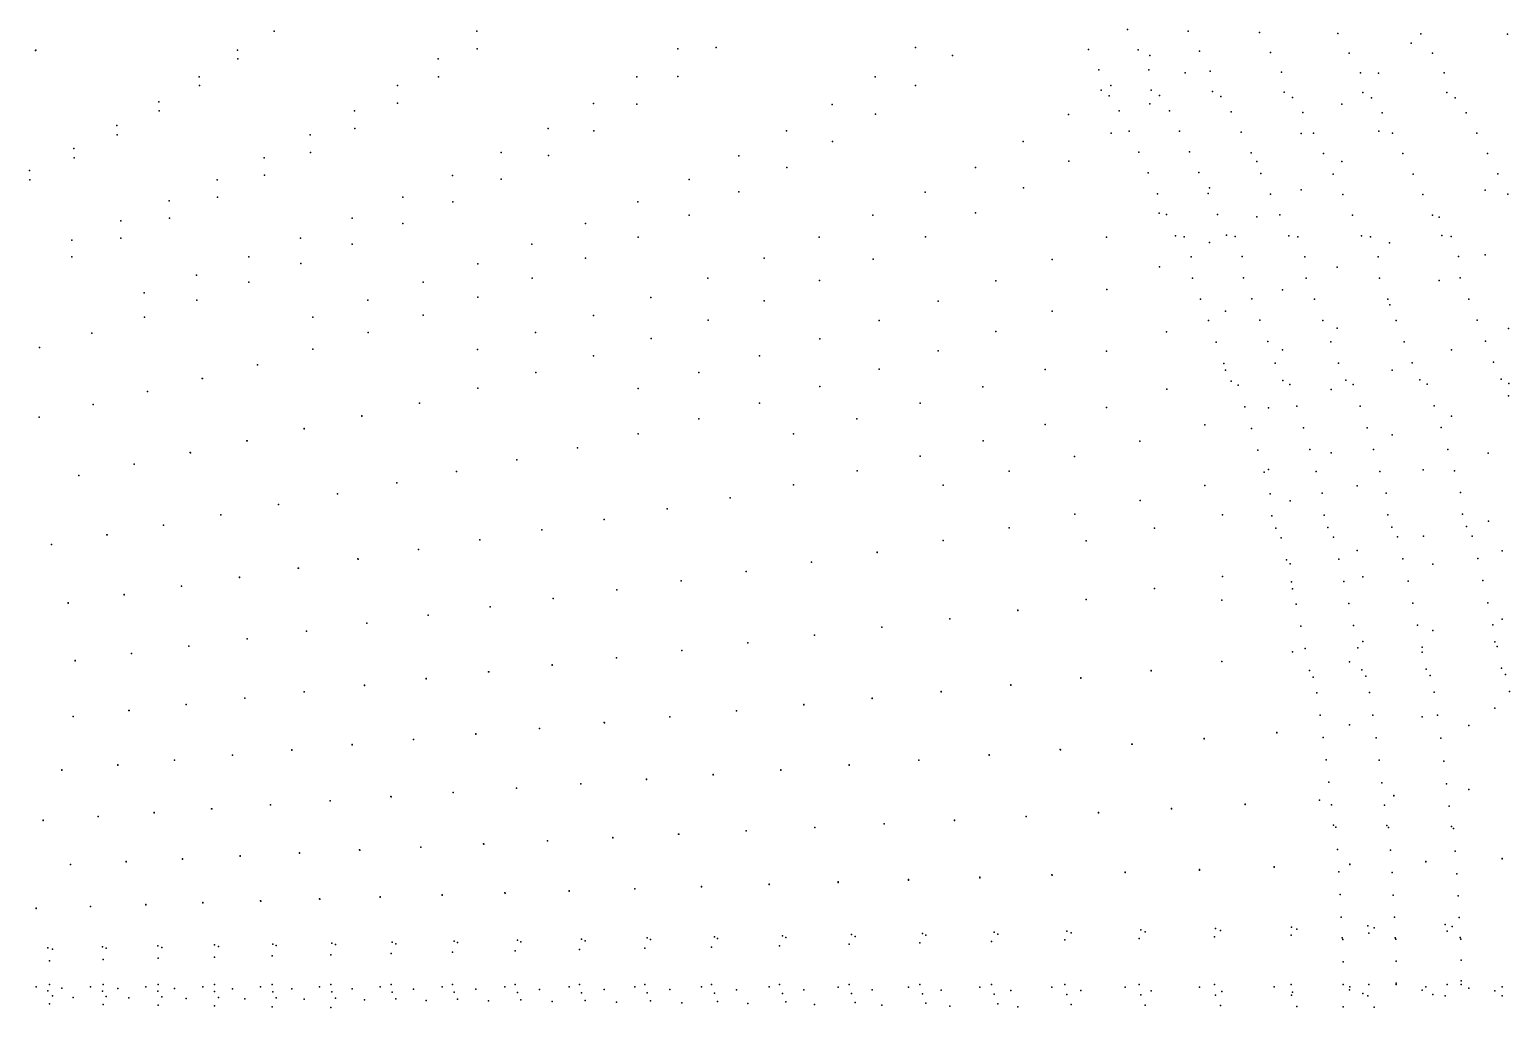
# Model space of a CAD drawing. Extents: x 0 to 4.6, y -1.66 to 1.66.
# Drawn here: x 2.305 to 3.448, y -0.018 to 0.738 of the extents above; entities that cross this region are included whole.
import ezdxf

# ---------------------------------------------------------------- set-up
doc = ezdxf.new("R2010")
doc.units = 0
doc.layers.get('0').update_dxf_attribs({"linetype": 'CONTINUOUS'})

msp = doc.modelspace()

# ---------------------------------------------------------------- linework, layer by layer
at = {"color": 2}
for p in [(2.4937, 0.7368, 26.056), (2.6504, 0.7368, 26.056), (3.1532, 0.7379, 2.256), (3.2002, 0.7367, 2.956), (3.2552, 0.7357, 3.656), (3.3158, 0.735, 4.356), (3.3801, 0.7347, 5.056), (3.447, 0.7345, 5.756), (2.3092, 0.7218, 26.756), (2.3095, 0.722, 26.756), (2.4654, 0.7219, 26.756), (2.6506, 0.7231, 26.056), (2.8056, 0.723, 26.056), (2.8352, 0.7241, 25.356), (2.9894, 0.724, 25.356), (3.123, 0.7225), (3.123, 0.7225, 0.375), (3.123, 0.7225, 0.75), (3.123, 0.7225, 1.125), (3.123, 0.7225, 1.5), (3.1616, 0.7224, 2.256), (3.2088, 0.7212, 2.956), (3.3726, 0.7273, 23.256), (2.4656, 0.7153, 26.756), (2.6205, 0.7153, 26.756), (3.0181, 0.7179, 24.656), (3.1705, 0.7178, 24.656), (3.2639, 0.7203, 3.656), (3.3246, 0.7198, 4.356), (3.3891, 0.7196, 5.056), (2.4356, 0.7015, 27.456), (2.6207, 0.7015, 26.756), (2.774, 0.7015, 26.756), (2.8057, 0.7016, 26.056), (2.9583, 0.7015, 26.056), (3.1311, 0.7068), (3.1311, 0.7068, 0.375), (3.1311, 0.7068, 0.75), (3.1311, 0.7068, 1.125), (3.1311, 0.7068, 1.5), (3.1698, 0.7067, 2.256), (3.1978, 0.7045, 23.956), (3.2171, 0.7058, 2.956), (3.2724, 0.705, 3.656), (3.3333, 0.7046, 4.356), (3.3473, 0.7043, 23.956), (3.398, 0.7045, 5.056), (2.4358, 0.6947, 27.456), (2.5889, 0.6947, 27.456), (2.9895, 0.6947, 25.356), (3.1329, 0.691), (3.1329, 0.691, 0.375), (3.1329, 0.691, 0.75), (3.1329, 0.691, 1.125), (3.1329, 0.691, 1.5), (3.1391, 0.6868), (3.1391, 0.6868, 0.375), (3.1391, 0.6868, 0.75), (3.1391, 0.6868, 1.125), (3.1391, 0.6868, 1.5), (3.1404, 0.6946, 25.356), (3.1716, 0.6911, 2.256), (3.1779, 0.6869, 2.256), (3.219, 0.6902, 2.956), (3.2743, 0.6896, 3.656), (3.3352, 0.6893, 4.356), (3.4, 0.6894, 5.056), (2.4045, 0.6821, 28.156), (2.4047, 0.6752, 28.156), (2.5558, 0.6752, 28.156), (2.5891, 0.681, 27.456), (2.7405, 0.6809, 27.456), (2.7741, 0.6802, 26.756), (2.9249, 0.6801, 26.756), (3.1469, 0.6752), (3.1469, 0.6752, 0.375), (3.1469, 0.6752, 0.75), (3.1469, 0.6752, 1.125), (3.1469, 0.6752, 1.5), (3.1706, 0.6806, 24.656), (3.1858, 0.6752, 2.256), (3.2253, 0.6861, 2.956), (3.2807, 0.6855, 3.656), (3.3189, 0.6804, 24.656), (3.3418, 0.6853, 4.356), (3.4066, 0.6853, 5.056), (2.3721, 0.6637, 28.856), (2.9584, 0.6726, 26.056), (3.1077, 0.6724, 26.056), (3.2333, 0.6744, 2.956), (3.2889, 0.6739, 3.656), (3.3501, 0.6737, 4.356), (3.4151, 0.6737, 5.056), (2.3723, 0.6566, 28.856), (2.5214, 0.6566, 28.856), (2.556, 0.6614, 28.156), (2.7055, 0.6614, 28.156), (2.7407, 0.6598, 27.456), (2.8897, 0.6597, 27.456), (3.1405, 0.6579, 25.356), (3.1545, 0.6593), (3.1545, 0.6593, 0.375), (3.1545, 0.6593, 0.75), (3.1545, 0.6593, 1.125), (3.1545, 0.6593, 1.5), (3.1935, 0.6593, 2.256), (3.2412, 0.6586, 2.956), (3.2874, 0.6577, 25.356), (3.2969, 0.658, 3.656), (3.3474, 0.6593, 23.956), (3.3582, 0.6579, 4.356), (3.4234, 0.6579, 5.056), (2.3388, 0.646, 29.556), (2.5216, 0.6429, 28.856), (2.6691, 0.6429, 28.856), (2.9251, 0.6515, 26.756), (3.0727, 0.6514, 26.756), (3.162, 0.6433), (3.162, 0.6433, 0.375), (3.162, 0.6433, 0.75), (3.162, 0.6433, 1.125), (3.162, 0.6433, 1.5), (3.2011, 0.6434, 2.256), (3.2489, 0.6427, 2.956), (3.3047, 0.6422, 3.656), (3.3662, 0.6421, 4.356), (3.4315, 0.6422, 5.056), (2.339, 0.6389, 29.556), (2.486, 0.6389, 29.556), (2.7056, 0.6405, 28.156), (2.8527, 0.6404, 28.156), (2.8898, 0.6314, 27.456), (3.0357, 0.6313, 27.456), (3.1079, 0.6362, 26.056), (3.2532, 0.6361, 26.056), (3.319, 0.6361, 24.656), (2.3046, 0.629, 30.256), (2.3048, 0.6219, 30.256), (2.4496, 0.6219, 30.256), (2.4861, 0.6253, 29.556), (2.6315, 0.6252, 29.556), (2.6692, 0.6222, 28.856), (2.8143, 0.6221, 28.856), (3.1693, 0.6272), (3.1693, 0.6272, 0.375), (3.1693, 0.6272, 0.75), (3.1693, 0.6272, 1.125), (3.1693, 0.6272, 1.5), (3.2085, 0.6274, 2.256), (3.2564, 0.6267, 2.956), (3.3123, 0.6263, 3.656), (3.374, 0.6262, 4.356), (3.4395, 0.6264, 5.056), (2.4498, 0.6084, 30.256), (2.5931, 0.6083, 30.256), (2.8529, 0.6125, 28.156), (2.9968, 0.6124, 28.156), (3.0728, 0.6157, 26.756), (3.1765, 0.6111), (3.1765, 0.6111, 0.375), (3.1765, 0.6111, 0.75), (3.1765, 0.6111, 1.125), (3.1765, 0.6111, 1.5), (3.2157, 0.6113, 2.256), (3.2166, 0.6155, 26.756), (3.2637, 0.6107, 2.956), (3.2875, 0.6141, 25.356), (3.3198, 0.6104, 3.656), (3.3816, 0.6104, 4.356), (3.4297, 0.6139, 25.356), (3.4472, 0.6107, 5.056), (2.4126, 0.6056, 30.956), (2.6317, 0.6048, 29.556), (2.7747, 0.6047, 29.556), (3.0358, 0.5962, 27.456), (3.1778, 0.596, 27.456), (3.1835, 0.5949), (3.1835, 0.5949, 0.375), (3.1835, 0.5949, 0.75), (3.1835, 0.5949, 1.125), (3.1835, 0.5949, 1.5), (3.2228, 0.5951, 2.256), (2.3751, 0.5901, 31.656), (2.4128, 0.5922, 30.956), (2.5539, 0.5922, 30.956), (2.5932, 0.5881, 30.256), (2.7342, 0.588, 30.256), (2.8145, 0.5946, 28.856), (2.9565, 0.5945, 28.856), (3.2533, 0.5932, 26.056), (3.2709, 0.5947, 2.956), (3.3271, 0.5945, 3.656), (3.389, 0.5946, 4.356), (3.3941, 0.593, 26.056), (2.3372, 0.5753, 32.356), (2.3752, 0.5768, 31.656), (2.5141, 0.5768, 31.656), (2.554, 0.5722, 30.956), (2.6929, 0.5721, 30.956), (2.7749, 0.5775, 29.556), (2.9149, 0.5774, 29.556), (2.997, 0.5778, 28.156), (3.1371, 0.5776, 28.156), (3.1903, 0.5786), (3.1903, 0.5786, 0.375), (3.1903, 0.5786, 0.75), (3.1903, 0.5786, 1.125), (3.1903, 0.5786, 1.5), (3.197, 0.5777), (3.197, 0.5777, 0.375), (3.197, 0.5777, 0.75), (3.197, 0.5777, 1.125), (3.197, 0.5777, 1.5), (3.2167, 0.5734, 26.756), (3.2297, 0.579, 2.256), (3.2365, 0.5781, 2.256), (3.2779, 0.5786, 2.956), (3.2848, 0.5778, 2.956), (3.3342, 0.5786, 3.656), (3.3412, 0.5777, 3.656), (3.3558, 0.5732, 26.756), (3.3963, 0.5788, 4.356), (3.4034, 0.578, 4.356), (2.3373, 0.5622, 32.356), (2.474, 0.5622, 32.356), (2.7343, 0.5613, 30.256), (2.8723, 0.5612, 30.256), (3.2024, 0.5623), (3.2024, 0.5623, 0.375), (3.2024, 0.5623, 0.75), (3.2024, 0.5623, 1.125), (3.2024, 0.5623, 1.5), (3.2419, 0.5626, 2.256), (3.2903, 0.5623, 2.956), (3.3469, 0.5622, 3.656), (3.4091, 0.5625, 4.356), (3.4298, 0.5638, 25.356), (2.5143, 0.5571, 31.656), (2.651, 0.557, 31.656), (2.9566, 0.5604, 28.856), (3.0949, 0.5603, 28.856), (3.1779, 0.5547, 27.456), (3.3154, 0.5544, 27.456), (2.4337, 0.5481, 33.056), (2.4741, 0.5427, 32.356), (2.6087, 0.5426, 32.356), (2.693, 0.5458, 30.956), (2.8289, 0.5457, 30.956), (2.9151, 0.5439, 29.556), (3.0514, 0.5438, 29.556), (3.2034, 0.5459), (3.2034, 0.5459, 0.375), (3.2034, 0.5459, 0.75), (3.2034, 0.5459, 1.125), (3.2034, 0.5459, 1.5), (3.243, 0.5462, 2.256), (3.2914, 0.5459, 2.956), (3.348, 0.5458, 3.656), (3.3941, 0.5439, 26.056), (3.4103, 0.5461, 4.356), (2.3932, 0.5346, 33.756), (2.4338, 0.5289, 33.056), (2.5661, 0.5289, 33.056), (2.6511, 0.5311, 31.656), (2.7849, 0.531, 31.656), (2.8725, 0.5283, 30.256), (3.0068, 0.5281, 30.256), (3.1372, 0.537, 28.156), (3.2097, 0.5295), (3.2097, 0.5295, 0.375), (3.2097, 0.5295, 0.75), (3.2097, 0.5295, 1.125), (3.2097, 0.5295, 1.5), (3.2494, 0.5298, 2.256), (3.273, 0.5368, 28.156), (3.2979, 0.5295, 2.956), (3.3546, 0.5295, 3.656), (3.417, 0.5297, 4.356), (2.3933, 0.5157, 33.756), (2.5234, 0.5156, 33.756), (2.6088, 0.5171, 32.356), (2.7405, 0.517, 32.356), (3.095, 0.5204, 28.856), (3.2289, 0.5202, 28.856), (3.3559, 0.5251, 26.756), (2.5662, 0.5038, 33.056), (2.6957, 0.5037, 33.056), (2.829, 0.5133, 30.956), (2.9613, 0.5132, 30.956), (3.0515, 0.5046, 29.556), (3.1835, 0.5044, 29.556), (3.2159, 0.513), (3.2159, 0.513, 0.375), (3.2159, 0.513, 0.75), (3.2159, 0.513, 1.125), (3.2159, 0.513, 1.5), (3.2556, 0.5133, 2.256), (3.3042, 0.5131, 2.956), (3.3154, 0.5073, 27.456), (3.361, 0.5131, 3.656), (3.4235, 0.5134, 4.356), (3.4477, 0.507, 27.456), (2.3123, 0.4923, 35.156), (2.3123, 0.4923, 35.156), (2.3527, 0.5033, 34.456), (2.3527, 0.5033, 34.456), (2.785, 0.4992, 31.656), (2.9153, 0.499, 31.656), (3.2219, 0.4964), (3.2219, 0.4964, 0.375), (3.2219, 0.4964, 0.75), (3.2219, 0.4964, 1.125), (3.2219, 0.4964, 1.5), (3.2617, 0.4968, 2.256), (3.3104, 0.4967, 2.956), (3.3672, 0.4967, 3.656), (3.4299, 0.4971, 4.356), (2.5235, 0.4909, 33.756), (2.6509, 0.4908, 33.756), (2.7406, 0.4858, 32.356), (2.8687, 0.4857, 32.356), (3.0069, 0.4896, 30.256), (3.137, 0.4894, 30.256), (3.2731, 0.4905, 28.156), (3.4036, 0.4903, 28.156), (3.4361, 0.4809, 4.356), (2.4807, 0.4789, 34.456), (2.4808, 0.4789, 34.456), (2.6959, 0.473, 33.056), (2.8219, 0.4729, 33.056), (2.9614, 0.4754, 30.956), (3.0896, 0.4752, 30.956), (3.2277, 0.4798), (3.2277, 0.4798, 0.375), (3.2277, 0.4798, 0.75), (3.2277, 0.4798, 1.125), (3.2277, 0.4798, 1.5), (3.229, 0.4748, 28.856), (3.2675, 0.4802, 2.256), (3.3163, 0.4802, 2.956), (3.3579, 0.4746, 28.856), (3.3733, 0.4804, 3.656), (2.3958, 0.4581, 35.856), (2.3958, 0.4581, 35.856), (2.4381, 0.4684, 35.156), (2.4382, 0.4683, 35.156), (2.651, 0.4607, 33.756), (2.775, 0.4606, 33.756), (2.9154, 0.462, 31.656), (3.0415, 0.4618, 31.656), (3.1836, 0.46, 29.556), (3.2333, 0.4663), (3.2333, 0.4663, 0.375), (3.2333, 0.4663, 0.75), (3.2333, 0.4663, 1.125), (3.2333, 0.4663, 1.5), (3.2388, 0.4631), (3.2388, 0.4631, 0.375), (3.2388, 0.4631, 0.75), (3.2388, 0.4631, 1.125), (3.2388, 0.4631, 1.5), (3.2732, 0.4668, 2.256), (3.2788, 0.4636, 2.256), (3.3106, 0.4598, 29.556), (3.3221, 0.4669, 2.956), (3.3277, 0.4637, 2.956), (3.3792, 0.4672, 3.656), (3.3849, 0.4639, 3.656), (3.4421, 0.4678, 4.356), (3.4479, 0.4645, 4.356), (2.3537, 0.4481, 36.556), (2.3538, 0.4481, 36.556), (2.606, 0.4493, 34.456), (2.606, 0.4492, 34.456), (2.8688, 0.4493, 32.356), (2.9929, 0.4491, 32.356), (3.244, 0.4464), (3.244, 0.4464, 0.375), (3.244, 0.4464, 0.75), (3.244, 0.4464, 1.125), (3.244, 0.4464, 1.5), (3.2841, 0.4469, 2.256), (3.3331, 0.4469, 2.956), (3.3904, 0.4471, 3.656), (3.4478, 0.4548, 27.456), (2.312, 0.4384, 37.256), (2.3121, 0.4384, 37.256), (2.5613, 0.4393, 35.156), (2.5613, 0.4392, 35.156), (2.822, 0.4371, 33.056), (2.9441, 0.437, 33.056), (3.137, 0.4459, 30.256), (3.2622, 0.4457, 30.256), (3.4037, 0.4392, 28.156), (2.5168, 0.4296, 35.856), (2.5168, 0.4295, 35.856), (2.7751, 0.4256, 33.756), (2.8951, 0.4254, 33.756), (3.0896, 0.4326, 30.956), (3.2129, 0.4324, 30.956), (3.2492, 0.4296), (3.2492, 0.4296, 0.375), (3.2492, 0.4296, 0.75), (3.2492, 0.4296, 1.125), (3.2492, 0.4296, 1.5), (3.2893, 0.4301, 2.256), (3.3384, 0.4301, 2.956), (3.3579, 0.4247, 28.856), (3.3958, 0.4303, 3.656), (2.4726, 0.4201, 36.556), (2.4727, 0.4201, 36.556), (2.728, 0.4148, 34.456), (2.728, 0.4147, 34.456), (3.0416, 0.42, 31.656), (3.1629, 0.4198, 31.656), (3.2541, 0.4128), (3.2541, 0.4128, 0.375), (3.2541, 0.4128, 0.75), (3.2541, 0.4128, 1.125), (3.2541, 0.4128, 1.5), (3.2943, 0.4133, 2.256), (3.3435, 0.4133, 2.956), (3.4009, 0.4135, 3.656), (2.3854, 0.4021, 37.956), (2.3855, 0.402, 37.956), (2.4288, 0.411, 37.256), (2.4289, 0.4109, 37.256), (2.6812, 0.4055, 35.156), (2.6812, 0.4054, 35.156), (2.993, 0.4082, 32.356), (3.1124, 0.408, 32.356), (3.3107, 0.4109, 29.556), (3.4321, 0.4106, 29.556), (2.3426, 0.3934, 38.656), (2.3426, 0.3934, 38.656), (2.6347, 0.3964, 35.856), (2.6347, 0.3964, 35.856), (2.9442, 0.3969, 33.056), (3.0617, 0.3967, 33.056), (3.2588, 0.396), (3.2588, 0.396, 0.375), (3.2588, 0.396, 0.75), (3.2588, 0.396, 1.125), (3.2588, 0.396, 1.5), (3.2623, 0.398, 30.256), (3.2991, 0.3964, 2.256), (3.3484, 0.3965, 2.956), (3.3819, 0.3976, 30.256), (3.4059, 0.3968, 3.656), (2.5425, 0.3792, 37.256), (2.5426, 0.3791, 37.256), (2.5884, 0.3877, 36.556), (2.5884, 0.3876, 36.556), (2.8952, 0.3861, 33.756), (3.0107, 0.3859, 33.756), (3.213, 0.3857, 30.956), (3.2634, 0.3791), (3.2634, 0.3791, 0.375), (3.2634, 0.3791, 0.75), (3.2634, 0.3791, 1.125), (3.2634, 0.3791, 1.5), (3.3038, 0.3796, 2.256), (3.3308, 0.3854, 30.956), (3.3531, 0.3797, 2.956), (3.4107, 0.3801, 3.656), (2.4971, 0.3709, 37.956), (2.4971, 0.3709, 37.956), (2.7973, 0.3676, 35.156), (2.7973, 0.3675, 35.156), (2.8461, 0.3761, 34.456), (2.8462, 0.376, 34.456), (3.163, 0.3741, 31.656), (3.279, 0.3738, 31.656), (2.4081, 0.355, 39.356), (2.4081, 0.355, 39.356), (2.4523, 0.3629, 38.656), (2.4523, 0.3628, 38.656), (2.7487, 0.3594, 35.856), (2.7488, 0.3593, 35.856), (3.1125, 0.3633, 32.356), (3.2267, 0.363, 32.356), (3.2649, 0.3621), (3.2649, 0.3621, 0.375), (3.2649, 0.3621, 0.75), (3.2649, 0.3621, 1.125), (3.2649, 0.3621, 1.5), (3.3052, 0.3627, 2.256), (3.3545, 0.3629, 2.956), (3.4122, 0.3634, 3.656), (3.4322, 0.3581, 29.556), (2.3644, 0.3474, 40.056), (2.3645, 0.3474, 40.056), (2.6526, 0.3436, 37.256), (2.6527, 0.3436, 37.256), (2.7005, 0.3514, 36.556), (2.7005, 0.3513, 36.556), (3.0617, 0.3529, 33.056), (3.174, 0.3527, 33.056), (3.2679, 0.3525), (3.2679, 0.3525, 0.375), (3.2679, 0.3525, 0.75), (3.2679, 0.3525, 1.125), (3.2679, 0.3525, 1.5), (3.2721, 0.3451), (3.2721, 0.3451, 0.375), (3.2721, 0.3451, 0.75), (3.2721, 0.3451, 1.125), (3.2721, 0.3451, 1.5), (3.3082, 0.3531, 2.256), (3.3125, 0.3457, 2.256), (3.3576, 0.3534, 2.956), (3.362, 0.346, 2.956), (3.382, 0.3464, 30.256), (3.4153, 0.354, 3.656), (3.4197, 0.3465, 3.656), (2.3214, 0.34, 40.756), (2.3214, 0.3399, 40.756), (2.6052, 0.3361, 37.956), (2.6053, 0.336, 37.956), (2.9598, 0.334, 34.456), (2.9598, 0.3339, 34.456), (3.0108, 0.3431, 33.756), (3.1212, 0.3428, 33.756), (3.3309, 0.3354, 30.956), (3.4428, 0.335, 30.956), (2.5123, 0.3216, 39.356), (2.5124, 0.3216, 39.356), (2.5584, 0.3288, 38.656), (2.5585, 0.3287, 38.656), (2.909, 0.3264, 35.156), (2.909, 0.3263, 35.156), (3.2761, 0.3281), (3.2761, 0.3281, 0.375), (3.2761, 0.3281, 0.75), (3.2761, 0.3281, 1.125), (3.2761, 0.3281, 1.5), (3.2791, 0.3251, 31.656), (3.3166, 0.3286, 2.256), (3.3661, 0.3288, 2.956), (3.3892, 0.3247, 31.656), (3.424, 0.3292, 3.656), (2.4668, 0.3147, 40.056), (2.4668, 0.3146, 40.056), (2.8083, 0.3119, 36.556), (2.8083, 0.3118, 36.556), (2.8585, 0.319, 35.856), (2.8585, 0.319, 35.856), (3.2268, 0.3153, 32.356), (3.28, 0.3111), (3.28, 0.3111, 0.375), (3.28, 0.3111, 0.75), (3.28, 0.3111, 1.125), (3.28, 0.3111, 1.5), (3.3205, 0.3115, 2.256), (3.3351, 0.315, 32.356), (3.3701, 0.3117, 2.956), (3.428, 0.3121, 3.656), (2.3777, 0.3013, 41.456), (2.3778, 0.3012, 41.456), (2.4219, 0.3079, 40.756), (2.4219, 0.3078, 40.756), (2.7093, 0.2983, 37.956), (2.7093, 0.2982, 37.956), (2.7586, 0.305, 37.256), (2.7586, 0.3049, 37.256), (3.1741, 0.3061, 33.056), (3.2807, 0.3058, 33.056), (2.3345, 0.2948, 42.156), (2.3345, 0.2947, 42.156), (2.6606, 0.2917, 38.656), (2.6606, 0.2917, 38.656), (3.0684, 0.2892, 34.456), (3.0684, 0.2891, 34.456), (3.1213, 0.2974, 33.756), (3.2261, 0.297, 33.756), (3.2837, 0.294), (3.2837, 0.294, 0.375), (3.2837, 0.294, 0.75), (3.2837, 0.294, 1.125), (3.2837, 0.294, 1.5), (3.3243, 0.2944, 2.256), (3.3739, 0.2946, 2.956), (3.4319, 0.295, 3.656), (2.5653, 0.2792, 40.056), (2.5653, 0.2791, 40.056), (2.6126, 0.2854, 39.356), (2.6126, 0.2853, 39.356), (2.9634, 0.2762, 35.856), (2.9634, 0.2761, 35.856), (3.0158, 0.2826, 35.156), (3.0158, 0.2825, 35.156), (3.2872, 0.2768), (3.2872, 0.2768, 0.375), (3.2872, 0.2768, 0.75), (3.2872, 0.2768, 1.125), (3.2872, 0.2768, 1.5), (3.3279, 0.2773, 2.256), (3.3775, 0.2776, 2.956), (3.4356, 0.278, 3.656), (3.4428, 0.2824, 30.956), (2.4727, 0.2672, 41.456), (2.4727, 0.2672, 41.456), (2.5186, 0.2731, 40.756), (2.5186, 0.2731, 40.756), (2.8598, 0.264, 37.256), (2.8598, 0.2639, 37.256), (2.9114, 0.27, 36.556), (2.9114, 0.2699, 36.556), (3.3352, 0.265, 32.356), (3.3893, 0.2734, 31.656), (3.4372, 0.2647, 32.356), (2.3834, 0.2558, 42.856), (2.3834, 0.2557, 42.856), (2.4277, 0.2615, 42.156), (2.4277, 0.2614, 42.156), (2.7582, 0.2525, 38.656), (2.7583, 0.2524, 38.656), (2.8087, 0.2581, 37.956), (2.8087, 0.258, 37.956), (3.2808, 0.257, 33.056), (3.2906, 0.2597), (3.2906, 0.2597, 0.375), (3.2906, 0.2597, 0.75), (3.2906, 0.2597, 1.125), (3.2906, 0.2597, 1.5), (3.3313, 0.2602, 2.256), (3.381, 0.2606, 2.956), (3.3811, 0.2567, 33.056), (3.4391, 0.2611, 3.656), (2.3398, 0.2503, 43.556), (2.3398, 0.2502, 43.556), (2.6594, 0.2416, 40.056), (2.6595, 0.2415, 40.056), (2.7085, 0.2469, 39.356), (2.7085, 0.2468, 39.356), (3.1715, 0.2425, 34.456), (3.1715, 0.2424, 34.456), (3.2262, 0.2495, 33.756), (3.2938, 0.2425), (3.2938, 0.2425, 0.375), (3.2938, 0.2425, 0.75), (3.2938, 0.2425, 1.125), (3.2938, 0.2425, 1.5), (3.3249, 0.2492, 33.756), (3.3345, 0.2431, 2.256), (3.3842, 0.2436, 2.956), (3.4424, 0.2443, 3.656), (2.5634, 0.2312, 41.456), (2.5634, 0.2311, 41.456), (2.6111, 0.2363, 40.756), (2.6111, 0.2362, 40.756), (3.063, 0.2315, 35.856), (3.063, 0.2314, 35.856), (3.1171, 0.2369, 35.156), (3.1171, 0.2368, 35.156), (3.2967, 0.2375), (3.2967, 0.2375, 0.375), (3.2967, 0.2375, 0.75), (3.2967, 0.2375, 1.125), (3.2967, 0.2375, 1.5), (3.3375, 0.2382, 2.256), (3.3873, 0.2387, 2.956), (3.4455, 0.2395, 3.656), (2.4709, 0.2212, 42.856), (2.4709, 0.2212, 42.856), (2.5168, 0.2262, 42.156), (2.5168, 0.2261, 42.156), (2.9559, 0.2212, 37.256), (2.9559, 0.2211, 37.256), (3.0092, 0.2263, 36.556), (3.0092, 0.2262, 36.556), (3.2996, 0.2253), (3.2996, 0.2253, 0.375), (3.2996, 0.2253, 0.75), (3.2996, 0.2253, 1.125), (3.2996, 0.2253, 1.5), (3.3403, 0.2257, 2.256), (3.3902, 0.2259, 2.956), (3.4484, 0.2263, 3.656), (2.3382, 0.2071, 44.956), (2.3382, 0.207, 44.956), (2.3814, 0.2117, 44.256), (2.3815, 0.2116, 44.256), (2.4257, 0.2164, 43.556), (2.4257, 0.2163, 43.556), (2.7995, 0.2069, 39.356), (2.7996, 0.2067, 39.356), (2.8509, 0.2115, 38.656), (2.851, 0.2114, 38.656), (2.9031, 0.2163, 37.956), (2.9031, 0.2162, 37.956), (3.3022, 0.2081), (3.3022, 0.2081, 0.375), (3.3022, 0.2081, 0.75), (3.3022, 0.2081, 1.125), (3.3022, 0.2081, 1.5), (3.343, 0.2082, 2.256), (3.3811, 0.2068, 33.056), (3.3929, 0.208, 2.956), (3.4372, 0.2134, 32.356), (2.6988, 0.1979, 40.756), (2.6988, 0.1978, 40.756), (2.7488, 0.2023, 40.056), (2.7489, 0.2022, 40.056), (3.2686, 0.1946, 34.456), (3.3249, 0.2005, 33.756), (3.417, 0.2, 33.756), (2.5539, 0.1853, 42.856), (2.5539, 0.1851, 42.856), (2.6013, 0.1894, 42.156), (2.6014, 0.1893, 42.156), (2.6496, 0.1936, 41.456), (2.6496, 0.1935, 41.456), (3.1567, 0.1857, 35.856), (3.1568, 0.1856, 35.856), (3.2125, 0.1901, 35.156), (3.2125, 0.1899, 35.156), (3.2686, 0.1944, 34.456), (3.3046, 0.1908), (3.3046, 0.1908, 0.375), (3.3046, 0.1908, 0.75), (3.3046, 0.1908, 1.125), (3.3046, 0.1908, 1.5), (3.3455, 0.1907, 2.256), (3.3954, 0.1902, 2.956), (2.4167, 0.1734, 44.956), (2.4167, 0.1733, 44.956), (2.4615, 0.1773, 44.256), (2.4615, 0.1771, 44.256), (2.5072, 0.1812, 43.556), (2.5072, 0.1811, 43.556), (2.9919, 0.1734, 37.956), (2.992, 0.1733, 37.956), (3.0464, 0.1774, 37.256), (3.0464, 0.1773, 37.256), (3.1013, 0.1815, 36.556), (3.1014, 0.1813, 36.556), (3.3069, 0.1735), (3.3069, 0.1735, 0.375), (3.3069, 0.1735, 0.75), (3.3069, 0.1735, 1.125), (3.3069, 0.1735, 1.5), (3.3478, 0.1732, 2.256), (3.3977, 0.1726, 2.956), (2.3295, 0.1658, 46.356), (2.3296, 0.1657, 46.356), (2.3727, 0.1696, 45.656), (2.3727, 0.1695, 45.656), (2.833, 0.1622, 40.056), (2.833, 0.1621, 40.056), (2.8852, 0.1658, 39.356), (2.8853, 0.1657, 39.356), (2.9382, 0.1696, 38.656), (2.9382, 0.1694, 38.656), (2.681, 0.1517, 42.156), (2.681, 0.1516, 42.156), (2.7306, 0.1551, 41.456), (2.7307, 0.155, 41.456), (2.7814, 0.1586, 40.756), (2.7814, 0.1585, 40.756), (3.309, 0.1562), (3.309, 0.1562, 0.375), (3.309, 0.1562, 0.75), (3.309, 0.1562, 1.125), (3.309, 0.1562, 1.5), (3.3499, 0.1558, 2.256), (3.3999, 0.1551, 2.956), (3.4171, 0.1507, 33.756), (2.4907, 0.1389, 44.956), (2.4907, 0.1388, 44.956), (2.5368, 0.142, 44.256), (2.5368, 0.1419, 44.256), (2.5839, 0.1452, 43.556), (2.584, 0.1451, 43.556), (2.6321, 0.1484, 42.856), (2.6321, 0.1483, 42.856), (3.2442, 0.1392, 35.856), (3.2443, 0.139, 35.856), (3.3016, 0.1425, 35.156), (3.3016, 0.1423, 35.156), (3.3109, 0.1389), (3.3109, 0.1389, 0.375), (3.3109, 0.1389, 0.75), (3.3109, 0.1389, 1.125), (3.3109, 0.1389, 1.5), (3.3518, 0.1385, 2.256), (3.3592, 0.1459, 34.456), (3.3592, 0.1457, 34.456), (3.4019, 0.1377, 2.956), (2.315, 0.1269, 47.756), (2.315, 0.1268, 47.756), (2.3576, 0.1298, 47.056), (2.3576, 0.1297, 47.056), (2.4009, 0.1328, 46.356), (2.4009, 0.1327, 46.356), (2.4453, 0.1358, 45.656), (2.4454, 0.1357, 45.656), (3.0196, 0.127, 38.656), (3.0196, 0.1268, 38.656), (3.0749, 0.1299, 37.956), (3.0749, 0.1297, 37.956), (3.1308, 0.1329, 37.256), (3.1308, 0.1327, 37.256), (3.1873, 0.136, 36.556), (3.1873, 0.1358, 36.556), (2.8063, 0.1161, 41.456), (2.8064, 0.116, 41.456), (2.8585, 0.1187, 40.756), (2.8585, 0.1186, 40.756), (2.9115, 0.1214, 40.056), (2.9115, 0.1213, 40.056), (2.9652, 0.1242, 39.356), (2.9652, 0.124, 39.356), (3.3126, 0.1231), (3.3126, 0.1231, 0.375), (3.3126, 0.1231, 0.75), (3.3126, 0.1231, 1.125), (3.3126, 0.1231, 1.5), (3.3142, 0.1216), (3.3142, 0.1216, 0.375), (3.3142, 0.1216, 0.75), (3.3142, 0.1216, 1.125), (3.3142, 0.1216, 1.5), (3.3536, 0.1228, 2.256), (3.3551, 0.1212, 2.256), (3.4036, 0.1221, 2.956), (3.4052, 0.1205, 2.956), (2.5597, 0.1039, 44.956), (2.5598, 0.1037, 44.956), (2.6071, 0.1062, 44.256), (2.6071, 0.1061, 44.256), (2.6555, 0.1086, 43.556), (2.6556, 0.1085, 43.556), (2.705, 0.1111, 42.856), (2.705, 0.1109, 42.856), (2.7553, 0.1136, 42.156), (2.7553, 0.1134, 42.156), (3.3155, 0.1042), (3.3155, 0.1042, 0.375), (3.3155, 0.1042, 0.75), (3.3155, 0.1042, 1.125), (3.3155, 0.1042, 1.5), (3.3565, 0.1037, 2.256), (2.3362, 0.0927, 48.456), (2.3362, 0.0926, 48.456), (2.3792, 0.0949, 47.756), (2.3792, 0.0948, 47.756), (2.4229, 0.0971, 47.056), (2.4229, 0.0969, 47.056), (2.4674, 0.0993, 46.356), (2.4674, 0.0992, 46.356), (2.5131, 0.1016, 45.656), (2.5131, 0.1014, 45.656), (3.325, 0.0929, 35.856), (3.325, 0.0926, 35.856), (3.3838, 0.0951, 35.156), (3.3838, 0.0948, 35.156), (3.4066, 0.1029, 2.956), (3.4428, 0.0974, 34.456), (3.4429, 0.0971, 34.456), (2.984, 0.081, 40.056), (2.984, 0.0807, 40.056), (3.039, 0.0828, 39.356), (3.0391, 0.0825, 39.356), (3.0948, 0.0847, 38.656), (3.0949, 0.0844, 38.656), (3.1514, 0.0867, 37.956), (3.1515, 0.0864, 37.956), (3.2088, 0.0887, 37.256), (3.2088, 0.0884, 37.256), (3.2666, 0.0908, 36.556), (3.2667, 0.0905, 36.556), (3.3167, 0.0869), (3.3167, 0.0869, 0.375), (3.3167, 0.0869, 0.75), (3.3167, 0.0869, 1.125), (3.3167, 0.0869, 1.5), (3.3577, 0.0864, 2.256), (3.4078, 0.0856, 2.956), (2.6235, 0.0692, 44.956), (2.6235, 0.069, 44.956), (2.672, 0.0708, 44.256), (2.6721, 0.0705, 44.256), (2.7217, 0.0724, 43.556), (2.7217, 0.0721, 43.556), (2.7724, 0.074, 42.856), (2.7724, 0.0738, 42.856), (2.8239, 0.0757, 42.156), (2.8239, 0.0754, 42.156), (2.8762, 0.0774, 41.456), (2.8763, 0.0772, 41.456), (2.9297, 0.0792, 40.756), (2.9297, 0.0789, 40.756), (3.3177, 0.0695), (3.3177, 0.0695, 0.375), (3.3177, 0.0695, 0.75), (3.3177, 0.0695, 1.125), (3.3177, 0.0695, 1.5), (3.3587, 0.0691, 2.256), (2.3097, 0.059, 49.856), (2.3097, 0.0587, 49.856), (2.3517, 0.0603, 49.156), (2.3517, 0.0601, 49.156), (2.3944, 0.0618, 48.456), (2.3944, 0.0615, 48.456), (2.4384, 0.0632, 47.756), (2.4385, 0.063, 47.756), (2.4832, 0.0647, 47.056), (2.4833, 0.0644, 47.056), (2.5288, 0.0661, 46.356), (2.5289, 0.0659, 46.356), (2.5757, 0.0677, 45.656), (2.5757, 0.0674, 45.656), (3.4089, 0.0685, 2.956), (3.3185, 0.0521), (3.3185, 0.0521, 0.375), (3.3185, 0.0521, 0.75), (3.3185, 0.0521, 1.125), (3.3185, 0.0521, 1.5), (3.3596, 0.0519, 2.256), (3.3988, 0.0464, 35.856), (3.4097, 0.0516, 2.956), (2.7313, 0.0351, 44.256), (2.782, 0.0359, 43.556), (2.7846, 0.0346, 44.256), (2.8339, 0.0368, 42.856), (2.8363, 0.0354, 43.556), (2.8865, 0.0376, 42.156), (2.8891, 0.0363, 42.856), (2.94, 0.0385, 41.456), (2.9428, 0.0371, 42.156), (2.9947, 0.0394, 40.756), (2.9974, 0.038, 41.456), (3.0502, 0.0403, 40.056), (3.0531, 0.0389, 40.756), (3.1047, 0.0344, 40.756), (3.1064, 0.0412, 39.356), (3.1097, 0.0398, 40.056), (3.1622, 0.0356, 40.056), (3.1635, 0.0422, 38.656), (3.167, 0.0407, 39.356), (3.2205, 0.0369, 39.356), (3.2213, 0.0432, 37.956), (3.2252, 0.0417, 38.656), (3.2797, 0.0382, 38.656), (3.2799, 0.0443, 37.256), (3.2841, 0.0427, 37.956), (3.3192, 0.0361), (3.3192, 0.0361, 0.375), (3.3192, 0.0361, 0.75), (3.3192, 0.0361, 1.125), (3.3192, 0.0361, 1.5), (3.3196, 0.0348), (3.3196, 0.0348, 0.375), (3.3196, 0.0348, 0.75), (3.3196, 0.0348, 1.125), (3.3196, 0.0348, 1.5), (3.3391, 0.0453, 36.556), (3.3397, 0.0396, 37.956), (3.3439, 0.0437, 37.256), (3.3602, 0.0361, 2.256), (3.3607, 0.0349, 2.256), (3.4004, 0.0411, 37.256), (3.4042, 0.0448, 36.556), (3.4104, 0.0362, 2.956), (3.4108, 0.035, 2.956), (2.3187, 0.0284, 50.556), (2.3223, 0.0272, 51.256), (2.3609, 0.0291, 49.856), (2.3639, 0.0279, 50.556), (2.4038, 0.0298, 49.156), (2.4069, 0.0286, 49.856), (2.4475, 0.0305, 48.456), (2.4507, 0.0293, 49.156), (2.4925, 0.0312, 47.756), (2.4952, 0.03, 48.456), (2.5374, 0.023, 48.456), (2.5383, 0.032, 47.056), (2.5411, 0.0308, 47.756), (2.5841, 0.0239, 47.756), (2.5849, 0.0327, 46.356), (2.5878, 0.0315, 47.056), (2.6316, 0.0249, 47.056), (2.6328, 0.0335, 45.656), (2.6353, 0.0323, 46.356), (2.6799, 0.0259, 46.356), (2.6817, 0.0343, 44.956), (2.6842, 0.033, 45.656), (2.7296, 0.0269, 45.656), (2.734, 0.0338, 44.956), (2.7802, 0.0279, 44.956), (2.8316, 0.0289, 44.256), (2.8842, 0.0299, 43.556), (2.938, 0.031, 42.856), (2.9926, 0.0321, 42.156), (3.048, 0.0332, 41.456), (2.3199, 0.0183, 51.956), (2.3615, 0.0192, 51.256), (2.4039, 0.0202, 50.556), (2.4476, 0.0211, 49.856), (2.4921, 0.022, 49.156), (3.3199, 0.0174), (3.3199, 0.0174, 0.375), (3.3199, 0.0174, 0.75), (3.3199, 0.0174, 1.125), (3.3199, 0.0174, 1.5), (3.3609, 0.018, 2.256), (3.4111, 0.0188, 2.956), (2.3199, 0, 51.956), (2.3199, 0, 51.956), (2.3615, 0, 51.256), (2.3615, 0, 51.256), (2.4039, 0, 50.556), (2.4039, 0, 50.556), (2.4476, 0, 49.856), (2.4476, 0, 49.856), (2.4921, 0, 49.156), (2.4921, 0, 49.156), (2.5374, 0, 48.456), (2.5374, 0, 48.456), (2.5841, 0, 47.756), (2.5841, 0, 47.756), (2.6316, 0, 47.056), (2.6316, 0, 47.056), (2.6799, 0, 46.356), (2.6799, 0, 46.356), (2.7296, 0, 45.656), (2.7296, 0, 45.656), (2.7802, 0, 44.956), (2.7802, 0, 44.956), (2.8316, 0, 44.256), (2.8316, 0, 44.256), (2.8842, 0, 43.556), (2.8842, 0, 43.556), (2.938, 0, 42.856), (2.938, 0, 42.856), (2.9926, 0, 42.156), (2.9926, 0, 42.156), (3.048, 0, 41.456), (3.048, 0, 41.456), (3.1047, 0, 40.756), (3.1047, 0, 40.756), (3.1622, 0, 40.056), (3.1622, 0, 40.056), (3.2205, 0, 39.356), (3.2205, 0, 39.356), (3.2797, 0, 38.656), (3.2797, 0, 38.656), (3.32, 0), (3.32, 0), (3.32, 0, 0.375), (3.32, 0, 0.375), (3.32, 0, 0.75), (3.32, 0, 0.75), (3.32, 0, 1.125), (3.32, 0, 1.125), (3.32, 0, 1.5), (3.32, 0, 1.5), (3.3397, 0, 37.956), (3.3397, 0, 37.956), (3.361, 0.0011, 2.256), (3.361, 0, 2.256), (3.361, 0, 2.256), (3.4004, 0, 37.256), (3.4004, 0, 37.256), (3.4112, 0.0027, 2.956), (3.4112, 0, 2.956), (3.4112, 0, 2.956), (2.3097, -0.0019, 49.856), (2.3187, -0.0049, 50.556), (2.3223, -0.0088, 51.256), (2.3295, -0.003, 46.356), (2.3382, -0.01, 44.956), (2.3517, -0.0019, 49.156), (2.3609, -0.0051, 49.856), (2.3639, -0.0092, 50.556), (2.3727, -0.0031, 45.656), (2.3814, -0.0104, 44.256), (2.3944, -0.0019, 48.456), (2.4038, -0.0052, 49.156), (2.4069, -0.0096, 49.856), (2.4167, -0.0032, 44.956), (2.4257, -0.0108, 43.556), (2.4384, -0.0019, 47.756), (2.4475, -0.0054, 48.456), (2.4507, -0.01, 49.156), (2.4615, -0.0033, 44.256), (2.4709, -0.0111, 42.856), (2.4832, -0.0019, 47.056), (2.4925, -0.0056, 47.756), (2.4952, -0.0103, 48.456), (2.5072, -0.0034, 43.556), (2.5288, -0.0019, 46.356), (2.5383, -0.0057, 47.056), (2.5411, -0.0107, 47.756), (2.5539, -0.0035, 42.856), (2.5757, -0.0019, 45.656), (2.5849, -0.0059, 46.356), (2.5878, -0.0111, 47.056), (2.6013, -0.0036, 42.156), (2.6235, -0.0019, 44.956), (2.6328, -0.0061, 45.656), (2.6496, -0.0037, 41.456), (2.672, -0.0019, 44.256), (2.6817, -0.0062, 44.956), (2.6988, -0.0038, 40.756), (2.7217, -0.0019, 43.556), (2.7313, -0.0064, 44.256), (2.7488, -0.0039, 40.056), (2.7724, -0.0019, 42.856), (2.782, -0.0066, 43.556), (2.7995, -0.004, 39.356), (2.8239, -0.0019, 42.156), (2.8339, -0.0068, 42.856), (2.8509, -0.0041, 38.656), (2.8762, -0.0019, 41.456), (2.8865, -0.0069, 42.156), (2.9031, -0.0042, 37.956), (2.9297, -0.002, 40.756), (2.94, -0.0071, 41.456), (2.9559, -0.0043, 37.256), (2.984, -0.002, 40.056), (2.9947, -0.0073, 40.756), (3.0092, -0.0045, 36.556), (3.039, -0.002, 39.356), (3.0502, -0.0075, 40.056), (3.063, -0.0046, 35.856), (3.0948, -0.002, 38.656), (3.1064, -0.0077, 39.356), (3.1171, -0.0047, 35.156), (3.1514, -0.002, 37.956), (3.1635, -0.008, 38.656), (3.1715, -0.0049, 34.456), (3.2088, -0.002, 37.256), (3.2213, -0.0082, 37.956), (3.2261, -0.0054, 33.756), (3.2262, -0.0054, 33.756), (3.2666, -0.0019, 36.556), (3.2799, -0.0084, 37.256), (3.2807, -0.0061, 33.056), (3.2808, -0.0061, 33.056), (3.3249, -0.0041, 33.756), (3.325, -0.0019, 35.856), (3.3351, -0.0069, 32.356), (3.3352, -0.0069, 32.356), (3.3391, -0.0087, 36.556), (3.3811, -0.0045, 33.056), (3.3838, -0.0019, 35.156), (3.3892, -0.0077, 31.656), (3.3893, -0.0077, 31.656), (3.3988, -0.0089, 35.856), (3.4171, -0.003, 33.756), (3.4372, -0.0049, 32.356), (3.4428, -0.0019, 34.456), (3.4428, -0.0087, 30.956), (3.4428, -0.0087, 30.956), (2.3199, -0.015, 51.956), (2.3615, -0.0155, 51.256), (2.4039, -0.0161, 50.556), (2.4476, -0.0166, 49.856), (2.4921, -0.0172, 49.156), (2.5168, -0.0115, 42.156), (2.5374, -0.0177, 48.456), (2.5634, -0.012, 41.456), (2.6111, -0.0124, 40.756), (2.6353, -0.0115, 46.356), (2.6594, -0.0128, 40.056), (2.6842, -0.0119, 45.656), (2.7085, -0.0133, 39.356), (2.734, -0.0123, 44.956), (2.7582, -0.0138, 38.656), (2.7846, -0.0127, 44.256), (2.8087, -0.0143, 37.956), (2.8363, -0.0131, 43.556), (2.8598, -0.0148, 37.256), (2.8891, -0.0135, 42.856), (2.9114, -0.0154, 36.556), (2.9428, -0.014, 42.156), (2.9634, -0.016, 35.856), (2.9974, -0.0144, 41.456), (3.0158, -0.0167, 35.156), (3.0531, -0.0149, 40.756), (3.0684, -0.0174, 34.456), (3.1097, -0.0154, 40.056), (3.167, -0.0159, 39.356), (3.2252, -0.0164, 38.656), (3.2841, -0.017, 37.956), (3.3199, -0.0174), (3.3199, -0.0174, 0.375), (3.3199, -0.0174, 0.75), (3.3199, -0.0174, 1.125), (3.3199, -0.0174, 1.5), (3.32, -0.0174), (3.32, -0.0174, 0.375), (3.32, -0.0174, 0.75), (3.32, -0.0174, 1.125), (3.32, -0.0174, 1.5), (3.3439, -0.0175, 37.256)]:
    msp.add_point(p, dxfattribs=at)

doc.saveas('drawing.dxf')
